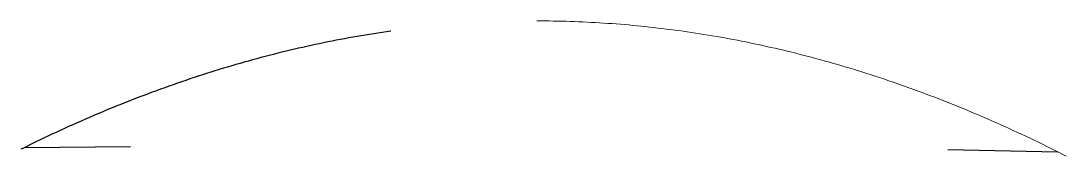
# Model space of a CAD drawing. Header units: millimetres. Extents: x -107417 to 789443, y 114680 to 345248.
# Drawn here: x 539838 to 789443, y 114680 to 146946 of the extents above; entities that cross this region are included whole.
import ezdxf

# ---------------------------------------------------------------- set-up
doc = ezdxf.new("R2010")
doc.units = ezdxf.units.MM
doc.layers.add('标注', color=4, linetype='Continuous', lineweight=13)
doc.layers.add('桥 构造粗实', color=1, linetype='Continuous', lineweight=30)

msp = doc.modelspace()

# ---------------------------------------------------------------- linework, layer by layer
at = {"layer": '标注', "ltscale": 550}
msp.add_lwpolyline([(663036.9, 146946.5), (664035.9, 146944.5), (665033.9, 146938.4), (666031.9, 146928.4), (667029.9, 146914.3), (668027.9, 146896.2), (669025.9, 146874.1), (670023.8, 146847.9), (671021.8, 146817.8), (672019.8, 146783.6), (673017.8, 146745.4), (674015.8, 146703.1), (675013.8, 146656.8), (676011.8, 146606.6), (677009.8, 146552.3), (678007.8, 146493.9), (679005.8, 146431.6), (680003.8, 146365.2), (681001.8, 146294.8), (681999.8, 146220.4), (682997.8, 146141.9), (683995.8, 146059.4), (684993.8, 145972.9), (685991.8, 145882.4), (686989.8, 145787.9), (687987.8, 145689.3), (688985.8, 145586.7), (689983.8, 145480.1), (690981.9, 145369.5), (691979.9, 145254.8), (692977.9, 145136.2), (693976, 145013.5), (694974, 144886.7), (695972, 144756), (696970.1, 144621.2), (697968.1, 144482.4), (698966.1, 144339.6), (699964.2, 144192.8), (700962.2, 144041.9), (701960.3, 143887), (702958.4, 143728.1), (703956.4, 143565.1), (704954.5, 143398.2), (705952.6, 143227.2), (706950.6, 143052.2), (707948.7, 142873.1), (708946.8, 142690.1), (709944.9, 142503), (710943, 142311.9), (711941.1, 142116.8), (712939.2, 141917.6), (713937.3, 141714.4), (714935.4, 141507.2), (715933.5, 141296), (716931.6, 141080.8), (717929.7, 140861.5), (718927.9, 140638.2), (719926, 140410.8), (720924.1, 140179.5), (721922.3, 139944.1), (722920.4, 139704.7), (723918.6, 139461.3), (724916.7, 139213.9), (725914.9, 138962.4), (726913, 138706.9), (727911.2, 138447.4), (728909.4, 138183.8), (729907.6, 137916.2), (730905.8, 137644.6), (731904, 137369), (732902.2, 137089.4), (733900.4, 136805.7), (734898.6, 136518), (735896.8, 136226.3), (736895, 135930.5), (737893.3, 135630.7), (738891.5, 135326.9), (739889.7, 135019.1), (740888, 134707.2), (741886.2, 134391.4), (742884.5, 134071.5), (743882.8, 133747.5), (744881, 133419.6), (745879.3, 133087.6), (746877.6, 132751.6), (747875.9, 132411.5), (748874.2, 132067.5), (749872.5, 131719.4), (750870.8, 131367.3), (751869.1, 131011.1), (752867.4, 130651), (753865.8, 130286.8), (754864.1, 129918.5), (755862.4, 129546.3), (756860.8, 129170), (757859.1, 128789.7), (758857.5, 128405.4), (759855.9, 128017), (760854.2, 127624.6), (761852.6, 127228.2), (762851, 126827.8), (763849.4, 126423.3), (764847.8, 126014.8), (765846.2, 125602.3), (766844.6, 125185.8), (767843.1, 124765.2), (768841.5, 124340.6), (769839.9, 123912), (770838.4, 123479.3), (771836.8, 123042.6), (772835.3, 122601.9), (773833.7, 122157.2), (774832.2, 121708.4), (775830.7, 121255.6), (776829.2, 120798.8), (777827.7, 120337.9), (778826.2, 119873.1), (779824.7, 119404.2), (780823.2, 118931.2), (781821.7, 118454.3), (782820.2, 117973.3), (783818.8, 117488.2), (784817.3, 116999.2), (785815.8, 116506.1), (786814.4, 116009), (787813, 115507.9), (788811.5, 115002.7), (789443.4, 114680.5)], dxfattribs=at)
at = {"layer": '桥 构造粗实'}
for p, q in [((540708.4, 116727.5), (565991.6, 116986)), ((761207.9, 116256), (787385.4, 115722.4))]:
    msp.add_line(p, q, dxfattribs=at)
msp.add_lwpolyline([(628158.8, 144489.5), (628107.8, 144482.4), (627109.8, 144339.6), (626111.7, 144192.8), (625113.7, 144041.9), (624115.6, 143887), (623117.5, 143728.1), (622119.5, 143565.1), (621121.4, 143398.2), (620123.3, 143227.2), (619125.3, 143052.2), (618127.2, 142873.1), (617129.1, 142690.1), (616131, 142503), (615132.9, 142311.9), (614134.8, 142116.8), (613136.7, 141917.6), (612138.6, 141714.4), (611140.5, 141507.2), (610142.4, 141296), (609144.3, 141080.8), (608146.2, 140861.5), (607148, 140638.2), (606149.9, 140410.8), (605151.8, 140179.5), (604153.6, 139944.1), (603155.5, 139704.7), (602157.3, 139461.3), (601159.2, 139213.9), (600161, 138962.4), (599162.9, 138706.9), (598164.7, 138447.4), (597166.5, 138183.8), (596168.3, 137916.2), (595170.1, 137644.6), (594171.9, 137369), (593173.7, 137089.4), (592175.5, 136805.7), (591177.3, 136518), (590179.1, 136226.3), (589180.9, 135930.5), (588182.6, 135630.7), (587184.4, 135326.9), (586186.2, 135019.1), (585187.9, 134707.2), (584189.7, 134391.4), (583191.4, 134071.5), (582193.1, 133747.5), (581194.9, 133419.6), (580196.6, 133087.6), (579198.3, 132751.6), (578200, 132411.5), (577201.7, 132067.5), (576203.4, 131719.4), (575205.1, 131367.3), (574206.8, 131011.1), (573208.5, 130651), (572210.1, 130286.8), (571211.8, 129918.5), (570213.5, 129546.3), (569215.1, 129170), (568216.8, 128789.7), (567218.4, 128405.4), (566220, 128017), (565221.7, 127624.6), (564223.3, 127228.2), (563224.9, 126827.8), (562226.5, 126423.3), (561228.1, 126014.8), (560229.7, 125602.3), (559231.3, 125185.8), (558232.8, 124765.2), (557234.4, 124340.6), (556236, 123912), (555237.5, 123479.3), (554239.1, 123042.6), (553240.6, 122601.9), (552242.2, 122157.2), (551243.7, 121708.4), (550245.2, 121255.6), (549246.7, 120798.8), (548248.2, 120337.9), (547249.7, 119873.1), (546251.2, 119404.2), (545252.7, 118931.2), (544254.2, 118454.3), (543255.7, 117973.3), (542257.1, 117488.2), (541258.6, 116999.2), (540260.1, 116506.1), (539837.9, 116296)], dxfattribs=at)

doc.saveas('drawing.dxf')
